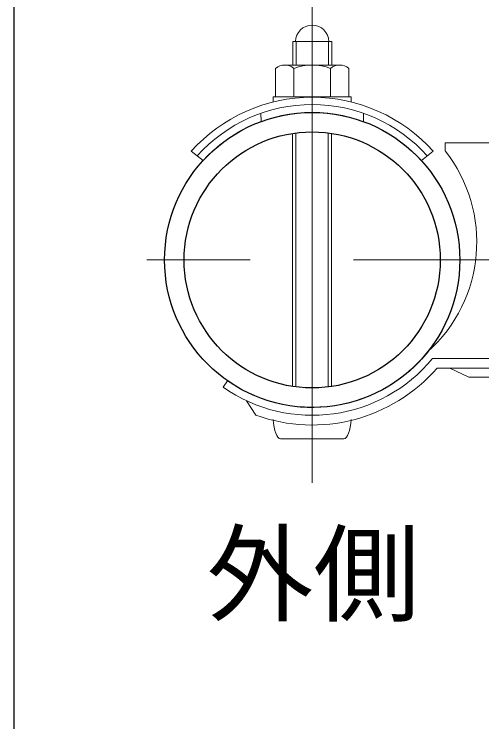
# Model space of a CAD drawing. Units: millimetres, scale not verified. Extents: x -4200 to 4200, y -2970 to 2970.
# Drawn here: x -3920.1 to -3632.5, y -2298.2 to -1862.9 of the extents above; entities that cross this region are included whole.
import ezdxf
from ezdxf.enums import TextEntityAlignment as Align

# ---------------------------------------------------------------- set-up
doc = ezdxf.new("R2010")
doc.units = ezdxf.units.MM
doc.header["$LTSCALE"] = 10
doc.linetypes.add('USER1', pattern=[50.8, 31.75, -6.35, 6.35, -6.35])
for name, color, linetype, lineweight in [('0-0_D-BMK', 2, 'USER1', 13), ('0-2_D-STR-TXT', 7, 'Continuous', 13), ('0-3_D-STR1', 1, 'Continuous', 25), ('0-4_D-STR3', 3, 'Continuous', 13), ('0-C_D-TTL', 7, 'Continuous', 25)]:
    doc.layers.add(name, color=color, linetype=linetype, lineweight=lineweight)
doc.styles.add('ＭＳ ゴシック', font='')
doc.styles.get('ＭＳ ゴシック').set_extended_font_data('MS Gothic')

msp = doc.modelspace()

# ---------------------------------------------------------------- linework, layer by layer
at = {"layer": '0-0_D-BMK'}
for p, q in [((-3736.81, -1846.91), (-3736.81, -2151.22)), ((-3393.91, -2014.06), (-3851.11, -2014.06))]:
    msp.add_line(p, q, dxfattribs=at)
at = {"layer": '0-3_D-STR1'}
for radius in [90.75, 78.75]:
    msp.add_circle((-3736.81, -2014.06), radius, dxfattribs=at)
at = {"layer": '0-4_D-STR3'}
for p, q in [((-3748.81, -1894.2), (-3748.81, -1879.81)), ((-3724.81, -1879.81), (-3748.81, -1879.81)), ((-3746.78, -1894.2), (-3746.78, -1879.81)), ((-3726.84, -1894.2), (-3726.84, -1879.81)), ((-3724.81, -1894.2), (-3724.81, -1879.81)), ((-3759.31, -1913.7), (-3759.31, -1896.3)), ((-3754.14, -1894.2), (-3719.51, -1894.2)), ((-3748.06, -1913.7), (-3748.06, -1896.3)), ((-3725.56, -1913.7), (-3725.56, -1896.3)), ((-3714.31, -1913.7), (-3714.31, -1896.3)), ((-3759.31, -1913.7), (-3714.31, -1913.7)), ((-3712.81, -1916.92), (-3712.81, -1913.7)), ((-3768.34, -1923.81), (-3768.28, -1928.94)), ((-3705.34, -1923.79), (-3705.28, -1928.97)), ((-3748.91, -2091.87), (-3748.91, -1936.25)), ((-3746.88, -2092.16), (-3746.88, -1935.96)), ((-3726.94, -2092.19), (-3726.94, -1935.93)), ((-3724.91, -2091.91), (-3724.91, -1936.21)), ((-3592.21, -1942.06), (-3655.16, -1942.06)), ((-3655.16, -1946.86), (-3655.16, -1942.06)), ((-3811.19, -1947.17), (-3803.92, -1952.97)), ((-3662.43, -1947.17), (-3669.7, -1952.97)), ((-3662.87, -2074.58), (-3606.04, -2074.58)), ((-3660.08, -2080.58), (-3615.04, -2080.58)), ((-3652.17, -2080.58), (-3640.43, -2086.06)), ((-3788.86, -2088.4), (-3791.61, -2092.33)), ((-3592.21, -2086.06), (-3640.43, -2086.06)), ((-3777.19, -2100.66), (-3771.4, -2109.54)), ((-3756.31, -2124.01), (-3717.31, -2124.01))]:
    msp.add_line(p, q, dxfattribs=at)
msp.add_lwpolyline([(-3760.81, -1916.92), (-3760.81, -1913.7), (-3712.81, -1913.7)], dxfattribs=at)
for centre, radius, start, end in [((-3736.81, -1879.81), 10.2, 0, 180), ((-3753.68, -1902.73), 8.55, 48.8349, 131.1651), ((-3736.81, -1925.39), 31.18, 68.853, 111.147), ((-3719.93, -1902.74), 8.55, 48.865, 131.135), ((-3736.81, -2013.98), 99.98, 41.9327, 138.0673), ((-3736.81, -2013.55), 95.05, 41.9039, 138.0961), ((-3736.81, -2014.03), 90.73, 42.3182, 137.7038), ((-3726.42, -2003.05), 90.75, 311.8809, 38.2542), ((-3736.81, -2014.06), 90.75, 235, 322.4482), ((-3736.81, -2014.06), 95.55, 235, 320.6975), ((-3736.81, -2014.06), 101.55, 250.0846, 319.0748)]:
    msp.add_arc(centre, radius, start, end, dxfattribs=at)
for centre, start_param, end_param in [((-3756.31, -2109.61), 1.755604, 3.141593), ((-3717.31, -2109.61), 3.141593, 4.527581)]:
    msp.add_ellipse(centre, major_axis=(0, 14.4), ratio=0.3125, start_param=start_param, end_param=end_param, dxfattribs=at)
at = {"layer": '0-C_D-TTL'}
msp.add_lwpolyline([(-3920.07, 2740.19), (3919.93, 2740.19), (3919.93, -2739.81), (-3920.07, -2739.81)], close=True, dxfattribs=at)

# ---------------------------------------------------------------- texts
at = {"layer": '0-2_D-STR-TXT', "style": 'ＭＳ ゴシック'}
msp.add_text('外側', height=48.09, dxfattribs=at).set_placement((-3801.78, -2245.68), align=Align.BOTTOM_LEFT)

doc.saveas('drawing.dxf')
